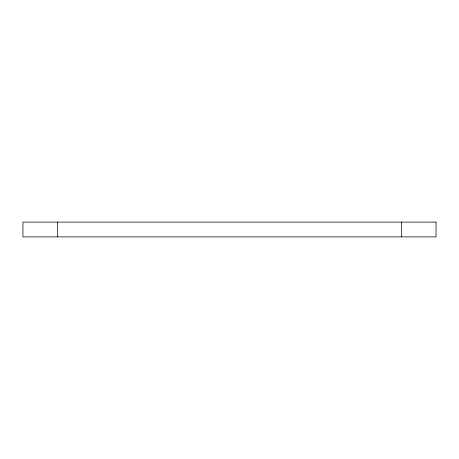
<?xml version="1.0" encoding="UTF-8"?>
<svg xmlns="http://www.w3.org/2000/svg" width="459" height="459" viewBox="0 0 459 459"><rect width="100%" height="100%" fill="white"/><g stroke="black" fill="none" stroke-linecap="round" stroke-linejoin="round"><path stroke-width="0.69" d="M401.533 222.104L401.533 236.896M57.467 222.104L57.467 236.896M436.05 222.104L22.95 222.104L22.95 236.896L436.05 236.896L436.05 222.104"/></g></svg>
